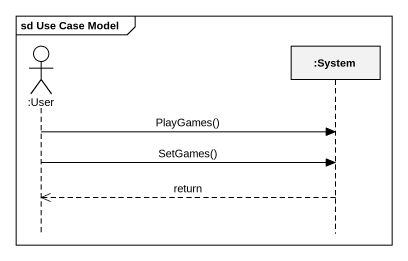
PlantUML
@startuml
mainframe sd Use Case Model
hide footbox
actor ":User" as User
participant ":System" as System

User -> System : PlayGames()
User -> System : SetGames()
System -->> User : return
@enduml
